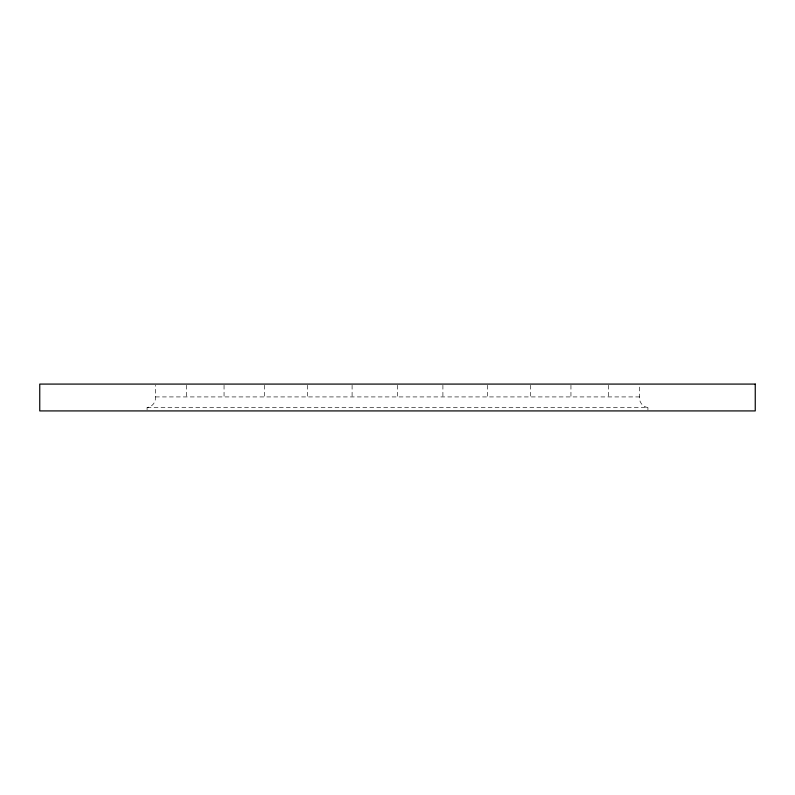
<?xml version="1.0" encoding="UTF-8"?>
<svg xmlns="http://www.w3.org/2000/svg" width="795" height="795" viewBox="0 0 795 795"><rect width="100%" height="100%" fill="white"/><g stroke="black" fill="none" stroke-linecap="round" stroke-linejoin="round"><path stroke-width="0.6" stroke-dasharray="3.98 2.98" d="M147.075 409.793L147.075 407.557C151.398 407.1 155.095 403.383 155.442 399.04L155.442 385.247M155.442 396.924L639.558 396.924M147.075 407.557L647.925 407.557L647.925 409.793M647.925 407.557C643.602 407.1 639.905 403.383 639.558 399.04L639.558 385.247M608.314 385.247L608.314 396.924M570.949 385.247L570.949 396.924M530.424 385.247L530.424 396.924M487.484 385.247L487.484 396.924M442.904 385.247L442.904 396.924M397.5 385.247L397.5 396.924M352.096 385.247L352.096 396.924M307.516 385.247L307.516 396.924M264.576 385.247L264.576 396.924M224.051 385.247L224.051 396.924M186.686 385.247L186.686 396.924"/><path stroke-width="1.19" d="M755.25 384.084L39.75 384.084L39.75 410.916L755.25 410.916L755.25 384.084"/></g></svg>
